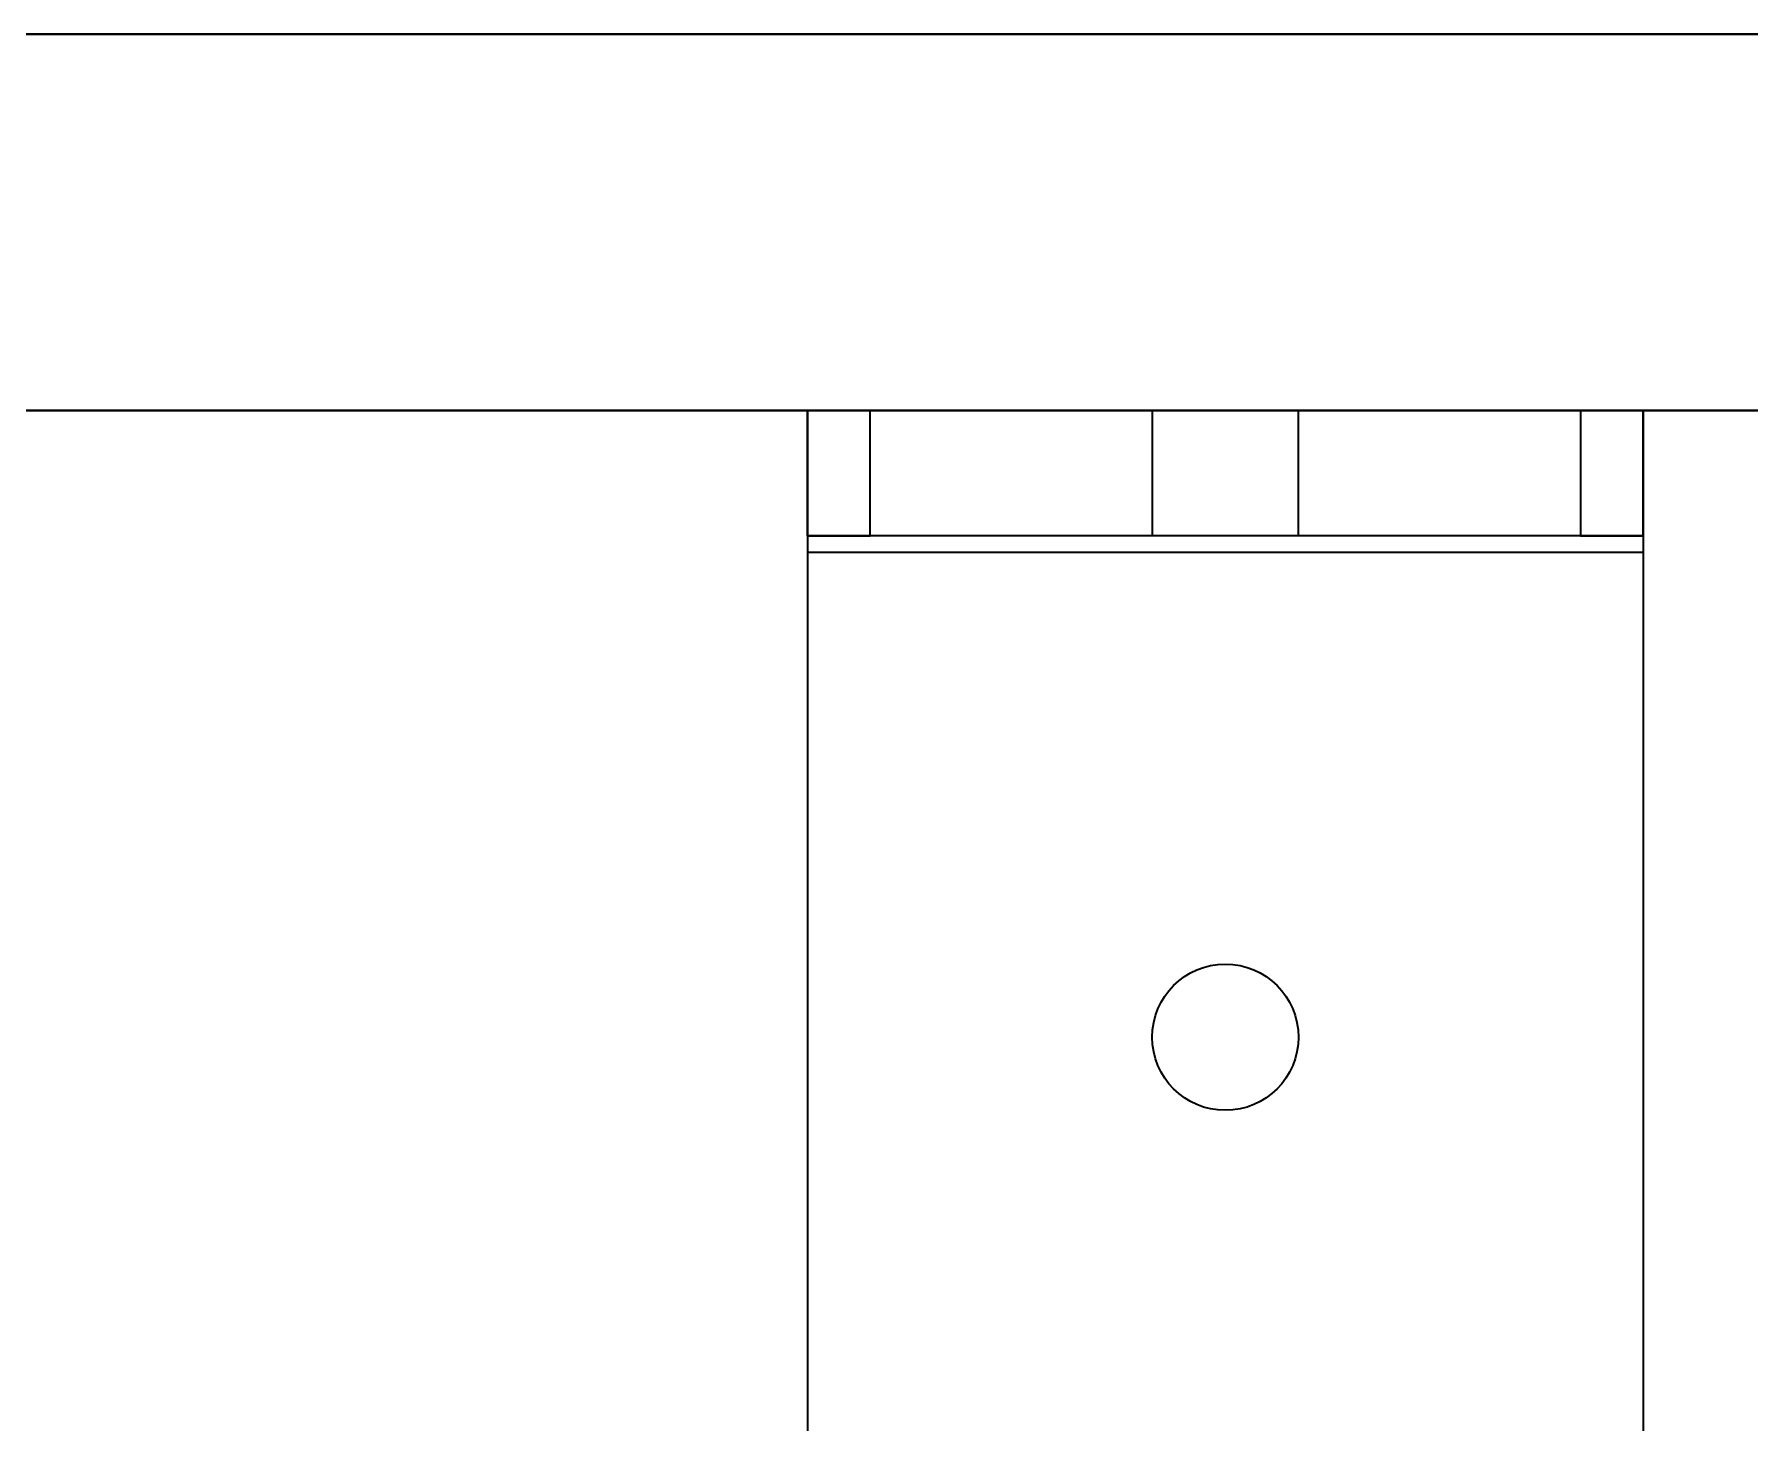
# Model space of a CAD drawing. Header units: millimetres. Extents: x -431 to 3717, y -325 to 2729.
# Drawn here: x 81 to 163.1, y 551.5 to 618 of the extents above; entities that cross this region are included whole.
import ezdxf

# ---------------------------------------------------------------- set-up
doc = ezdxf.new("R2010")
doc.units = ezdxf.units.MM

# ---------------------------------------------------------------- blocks, each defined once
blk = doc.blocks.new('Drawing View2')
at = {"color": 7, "linetype": 'Continuous', "lineweight": 35}
for p, q in [((1208.6, 280), (-191.4, 280)), ((-191.4, 280), (1208.6, 280)), ((1233.6, 262), (-216.4, 262)), ((1233.6, 262), (-216.4, 262)), ((-191.4, 262), (1208.6, 262)), ((1208.6, 262), (-191.4, 262)), ((-120.4, 262), (-123.4, 262)), ((-123.4, 262), (-123.4, 255.2)), ((-83.4, 262), (-123.4, 262)), ((-123.4, 262), (-123.4, 256)), ((-123.4, 256), (-123.4, 262)), ((-120.4, 256), (-120.4, 262)), ((-86.4, 262), (-120.4, 262)), ((-106.9, 262), (-106.9, 256)), ((-106.9, 262), (-106.9, 256)), ((-106.9, 262), (-106.9, 256)), ((-106.9, 262), (-99.9, 262)), ((-106.9, 262), (-99.9, 262)), ((-106.9, 262), (-99.9, 262)), ((-99.9, 256), (-99.9, 262)), ((-99.9, 256), (-99.9, 262)), ((-99.9, 256), (-99.9, 262)), ((-86.4, 262), (-86.4, 256)), ((-83.4, 262), (-86.4, 262)), ((-83.4, 262), (-83.4, 255.2)), ((-83.4, 256), (-83.4, 262)), ((-83.4, 262), (-83.4, 256)), ((-123.4, 256), (-120.4, 256)), ((-83.4, 256), (-123.4, 256)), ((-123.4, 256), (-123.4, 255.2)), ((-86.4, 256), (-120.4, 256)), ((-99.9, 256), (-106.9, 256)), ((-99.9, 256), (-106.9, 256)), ((-99.9, 256), (-106.9, 256)), ((-86.4, 256), (-83.4, 256)), ((-83.4, 256), (-83.4, 255.2)), ((-83.4, 255.2), (-123.4, 255.2)), ((-123.4, 255.2), (-123.4, 140)), ((-123.4, 255.2), (-123.4, 140)), ((-83.4, 255.2), (-123.4, 255.2)), ((-83.4, 255.2), (-83.4, 140)), ((-83.4, 255.2), (-83.4, 140))]:
    blk.add_line(p, q, dxfattribs=at)
blk.add_circle((-103.4, 232), 3.5, dxfattribs=at)
blk.add_circle((-103.4, 232), 3.5, dxfattribs=at)

msp = doc.modelspace()

# ---------------------------------------------------------------- block references
at = {"color": 7, "linetype": 'Continuous', "lineweight": 35}
msp.add_blockref('Drawing View2', (241.415, 338), dxfattribs=at)

doc.saveas('drawing.dxf')
